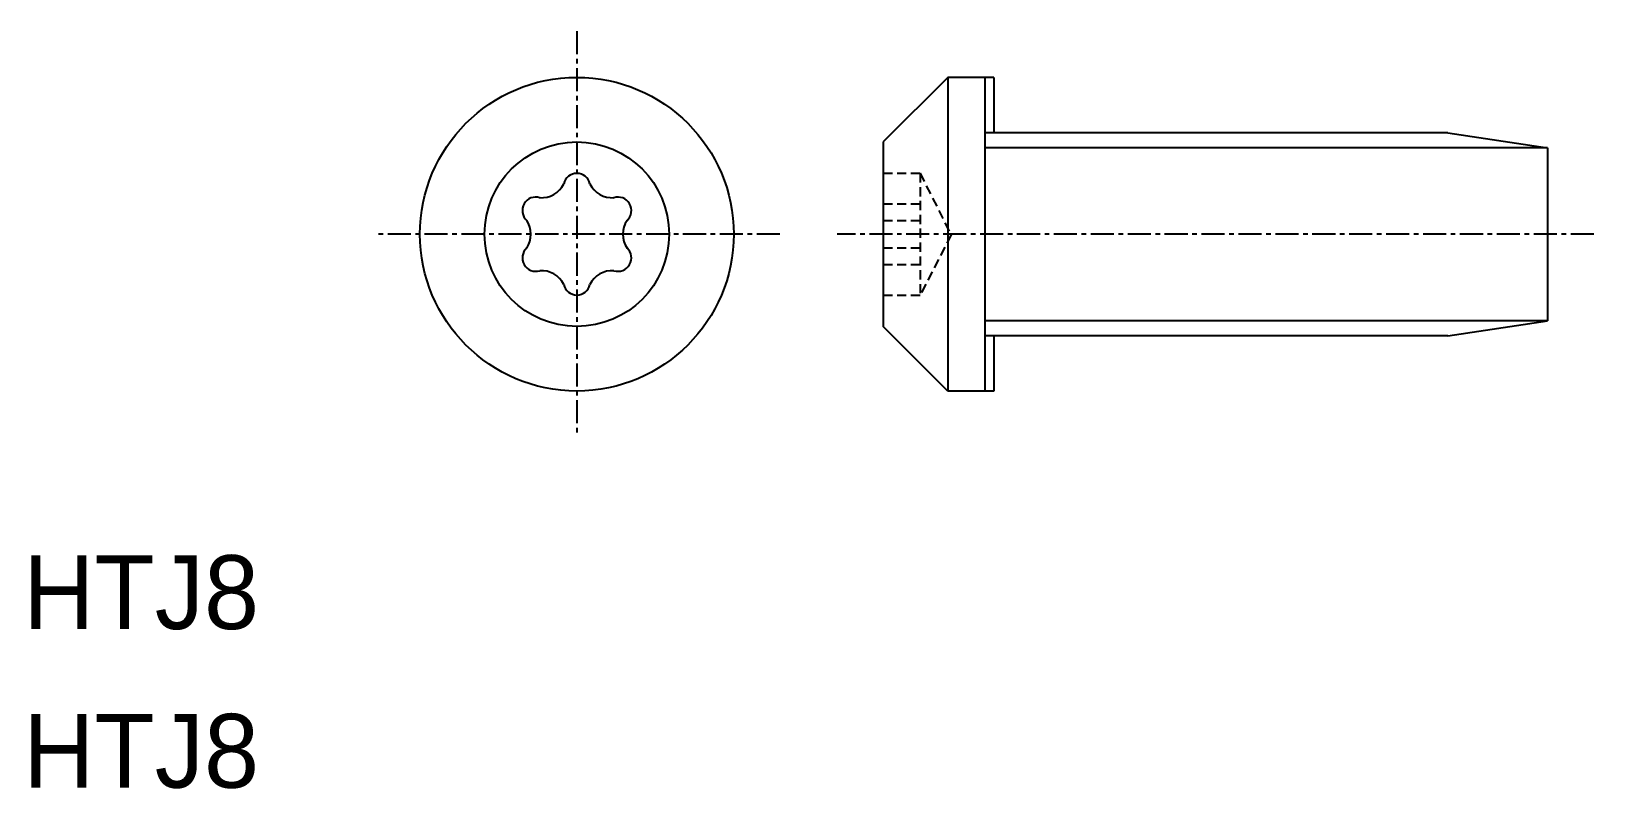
# Model space of a CAD drawing. Extents: x 0.4 to 85.1, y -0.1 to 41.
import ezdxf

# ---------------------------------------------------------------- set-up
doc = ezdxf.new("R2010")
doc.units = 0
doc.linetypes.add('CENTER', pattern=[2, 1.25, -0.25, 0.25, -0.25])
doc.linetypes.add('DASHED', pattern=[0.75, 0.5, -0.25])
doc.layers.get('0').update_dxf_attribs({"linetype": 'CONTINUOUS'})
doc.layers.add('CENTER', color=1, linetype='CENTER')

msp = doc.modelspace()

# ---------------------------------------------------------------- linework, layer by layer
at = {"color": 7, "linetype": 'CONTINUOUS'}
for p, q in [((50.097, 38.5), (46.597, 35)), ((52.597, 38.5), (50.097, 38.5)), ((50.097, 38.5), (50.097, 21.5)), ((52.097, 38.5), (52.097, 21.5)), ((52.597, 38.5), (52.597, 35.5)), ((46.597, 35), (46.597, 25)), ((52.597, 35.5), (52.097, 35.5)), ((77.197, 35.5), (52.097, 35.5)), ((77.197, 35.5), (82.597, 34.688)), ((82.597, 34.688), (82.597, 25.312)), ((82.597, 31.844), (82.597, 28.156)), ((50.097, 21.5), (46.597, 25)), ((77.197, 24.5), (82.597, 25.312)), ((52.597, 24.5), (52.097, 24.5)), ((77.197, 24.5), (52.097, 24.5)), ((52.597, 24.5), (52.597, 21.5)), ((52.597, 21.5), (50.097, 21.5))]:
    msp.add_line(p, q, dxfattribs=at)
at = {"color": 3, "linetype": 'CONTINUOUS'}
for p, q in [((82.597, 34.688), (52.097, 34.688)), ((82.597, 25.312), (52.097, 25.312))]:
    msp.add_line(p, q, dxfattribs=at)
at = {"color": 3, "linetype": 'DASHED'}
for p, q in [((46.597, 33.3), (48.597, 33.3)), ((48.597, 33.3), (48.597, 26.7)), ((48.597, 33.3), (50.276, 29.96)), ((46.597, 31.648), (48.597, 31.648)), ((46.597, 30.748), (48.597, 30.748)), ((50.276, 29.96), (48.597, 26.7)), ((46.597, 29.252), (48.597, 29.252)), ((46.597, 28.352), (48.597, 28.352)), ((46.597, 26.7), (48.597, 26.7))]:
    msp.add_line(p, q, dxfattribs=at)
at = {"color": 7, "linetype": 'CONTINUOUS'}
for radius in [8.5, 5]:
    msp.add_circle((30, 30), radius, dxfattribs=at)
for centre, radius, start, end in [((30, 32.567), 0.729, 12.77241, 167.22759), ((28.088, 33.312), 1.336, 265.93467, 334.06533), ((31.912, 33.312), 1.336, 205.93467, 274.06533), ((27.777, 31.283), 0.729, 72.77241, 227.22759), ((32.223, 31.283), 0.729, 312.77241, 107.22759), ((26.175, 30), 1.336, 325.93467, 34.06533), ((33.825, 30), 1.336, 145.93467, 214.06533), ((27.777, 28.717), 0.729, 132.77241, 287.22759), ((32.223, 28.717), 0.729, 252.77241, 47.22759), ((28.088, 26.688), 1.336, 25.93467, 94.06533), ((31.912, 26.688), 1.336, 85.93467, 154.06533), ((30, 27.433), 0.729, 192.77241, 347.22759)]:
    msp.add_arc(centre, radius, start, end, dxfattribs=at)
at = {"layer": 'CENTER', "color": 1, "linetype": 'CENTER'}
for p, q in [((30, 41), (30, 19)), ((41, 30), (19, 30)), ((85.097, 30), (44.097, 30))]:
    msp.add_line(p, q, dxfattribs=at)

# ---------------------------------------------------------------- texts
at = {"color": 7, "linetype": 'CONTINUOUS'}
for p in [(0, 8.599), (0, 0)]:
    msp.add_text('HTJ8', height=4, dxfattribs=at).set_placement(p)

doc.saveas('drawing.dxf')
